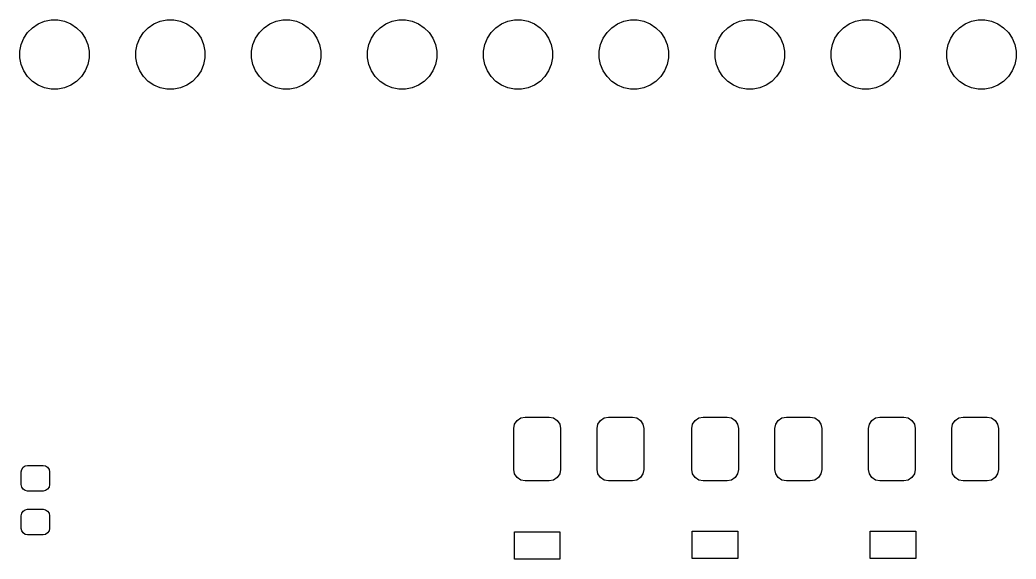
# Model space of a CAD drawing. Header units: inches. Extents: x 2.95 to 6.5, y -4.57 to -2.07.
# Drawn here: x 5.644 to 6.504, y -3.402 to -2.937 of the extents above; entities that cross this region are included whole.
import ezdxf

# ---------------------------------------------------------------- set-up
doc = ezdxf.new("R2010")
doc.units = ezdxf.units.IN
doc.header["$MEASUREMENT"] = 0
doc.layers.add('BLACK', color=7, linetype='CONTINUOUS')

msp = doc.modelspace()

# ---------------------------------------------------------------- linework, layer by layer
at = {"layer": 'BLACK', "linetype": 'CONTINUOUS'}
for p, q in [((5.65987, -2.94047), (5.66531, -2.93822)), ((5.66531, -2.93822), (5.67108, -2.93707)), ((5.67108, -2.93707), (5.67696, -2.93707)), ((5.67696, -2.93707), (5.68272, -2.93822)), ((5.68272, -2.93822), (5.68816, -2.94047)), ((5.75987, -2.94047), (5.76531, -2.93822)), ((5.76531, -2.93822), (5.77108, -2.93707)), ((5.77108, -2.93707), (5.77696, -2.93707)), ((5.77696, -2.93707), (5.78272, -2.93822)), ((5.78272, -2.93822), (5.78816, -2.94047)), ((5.85987, -2.94047), (5.86531, -2.93822)), ((5.86531, -2.93822), (5.87108, -2.93707)), ((5.87108, -2.93707), (5.87696, -2.93707)), ((5.87696, -2.93707), (5.88272, -2.93822)), ((5.88272, -2.93822), (5.88816, -2.94047)), ((5.95987, -2.94047), (5.96531, -2.93822)), ((5.96531, -2.93822), (5.97108, -2.93707)), ((5.97108, -2.93707), (5.97696, -2.93707)), ((5.97696, -2.93707), (5.98272, -2.93822)), ((5.98272, -2.93822), (5.98816, -2.94047)), ((6.05987, -2.94047), (6.06531, -2.93822)), ((6.06531, -2.93822), (6.07108, -2.93707)), ((6.07108, -2.93707), (6.07696, -2.93707)), ((6.07696, -2.93707), (6.08272, -2.93822)), ((6.08272, -2.93822), (6.08816, -2.94047)), ((6.15987, -2.94047), (6.16531, -2.93822)), ((6.16531, -2.93822), (6.17108, -2.93707)), ((6.17108, -2.93707), (6.17696, -2.93707)), ((6.17696, -2.93707), (6.18272, -2.93822)), ((6.18272, -2.93822), (6.18816, -2.94047)), ((6.25987, -2.94047), (6.26531, -2.93822)), ((6.26531, -2.93822), (6.27108, -2.93707)), ((6.27108, -2.93707), (6.27696, -2.93707)), ((6.27696, -2.93707), (6.28272, -2.93822)), ((6.28272, -2.93822), (6.28816, -2.94047)), ((6.35987, -2.94047), (6.36531, -2.93822)), ((6.36531, -2.93822), (6.37108, -2.93707)), ((6.37108, -2.93707), (6.37696, -2.93707)), ((6.37696, -2.93707), (6.38272, -2.93822)), ((6.38272, -2.93822), (6.38816, -2.94047)), ((6.45987, -2.94047), (6.46531, -2.93822)), ((6.46531, -2.93822), (6.47108, -2.93707)), ((6.47108, -2.93707), (6.47696, -2.93707)), ((6.47696, -2.93707), (6.48272, -2.93822)), ((6.48272, -2.93822), (6.48816, -2.94047)), ((5.64756, -2.95279), (5.65083, -2.9479)), ((5.65083, -2.9479), (5.65498, -2.94374)), ((5.65498, -2.94374), (5.65987, -2.94047)), ((5.68816, -2.94047), (5.69305, -2.94374)), ((5.69305, -2.94374), (5.69721, -2.9479)), ((5.69721, -2.9479), (5.70047, -2.95279)), ((5.74756, -2.95279), (5.75083, -2.9479)), ((5.75083, -2.9479), (5.75498, -2.94374)), ((5.75498, -2.94374), (5.75987, -2.94047)), ((5.78816, -2.94047), (5.79305, -2.94374)), ((5.79305, -2.94374), (5.79721, -2.9479)), ((5.79721, -2.9479), (5.80047, -2.95279)), ((5.84756, -2.95279), (5.85083, -2.9479)), ((5.85083, -2.9479), (5.85498, -2.94374)), ((5.85498, -2.94374), (5.85987, -2.94047)), ((5.88816, -2.94047), (5.89305, -2.94374)), ((5.89305, -2.94374), (5.89721, -2.9479)), ((5.89721, -2.9479), (5.90047, -2.95279)), ((5.94756, -2.95279), (5.95083, -2.9479)), ((5.95083, -2.9479), (5.95498, -2.94374)), ((5.95498, -2.94374), (5.95987, -2.94047)), ((5.98816, -2.94047), (5.99305, -2.94374)), ((5.99305, -2.94374), (5.99721, -2.9479)), ((5.99721, -2.9479), (6.00047, -2.95279)), ((6.04756, -2.95279), (6.05083, -2.9479)), ((6.05083, -2.9479), (6.05498, -2.94374)), ((6.05498, -2.94374), (6.05987, -2.94047)), ((6.08816, -2.94047), (6.09305, -2.94374)), ((6.09305, -2.94374), (6.09721, -2.9479)), ((6.09721, -2.9479), (6.10047, -2.95279)), ((6.14756, -2.95279), (6.15083, -2.9479)), ((6.15083, -2.9479), (6.15498, -2.94374)), ((6.15498, -2.94374), (6.15987, -2.94047)), ((6.18816, -2.94047), (6.19305, -2.94374)), ((6.19305, -2.94374), (6.19721, -2.9479)), ((6.19721, -2.9479), (6.20047, -2.95279)), ((6.24756, -2.95279), (6.25083, -2.9479)), ((6.25083, -2.9479), (6.25498, -2.94374)), ((6.25498, -2.94374), (6.25987, -2.94047)), ((6.28816, -2.94047), (6.29305, -2.94374)), ((6.29305, -2.94374), (6.29721, -2.9479)), ((6.29721, -2.9479), (6.30047, -2.95279)), ((6.34756, -2.95279), (6.35083, -2.9479)), ((6.35083, -2.9479), (6.35498, -2.94374)), ((6.35498, -2.94374), (6.35987, -2.94047)), ((6.38816, -2.94047), (6.39305, -2.94374)), ((6.39305, -2.94374), (6.39721, -2.9479)), ((6.39721, -2.9479), (6.40047, -2.95279)), ((6.44756, -2.95279), (6.45083, -2.9479)), ((6.45083, -2.9479), (6.45498, -2.94374)), ((6.45498, -2.94374), (6.45987, -2.94047)), ((6.48816, -2.94047), (6.49305, -2.94374)), ((6.49305, -2.94374), (6.49721, -2.9479)), ((6.49721, -2.9479), (6.50047, -2.95279)), ((5.64531, -2.95822), (5.64756, -2.95279)), ((5.70047, -2.95279), (5.70272, -2.95822)), ((5.74531, -2.95822), (5.74756, -2.95279)), ((5.80047, -2.95279), (5.80272, -2.95822)), ((5.84531, -2.95822), (5.84756, -2.95279)), ((5.90047, -2.95279), (5.90272, -2.95822)), ((5.94531, -2.95822), (5.94756, -2.95279)), ((6.00047, -2.95279), (6.00272, -2.95822)), ((6.04531, -2.95822), (6.04756, -2.95279)), ((6.10047, -2.95279), (6.10272, -2.95822)), ((6.14531, -2.95822), (6.14756, -2.95279)), ((6.20047, -2.95279), (6.20272, -2.95822)), ((6.24531, -2.95822), (6.24756, -2.95279)), ((6.30047, -2.95279), (6.30272, -2.95822)), ((6.34531, -2.95822), (6.34756, -2.95279)), ((6.40047, -2.95279), (6.40272, -2.95822)), ((6.44531, -2.95822), (6.44756, -2.95279)), ((6.50047, -2.95279), (6.50272, -2.95822)), ((5.64416, -2.96399), (5.64531, -2.95822)), ((5.64416, -2.96987), (5.64416, -2.96399)), ((5.70272, -2.95822), (5.70387, -2.96399)), ((5.70387, -2.96399), (5.70387, -2.96987)), ((5.74416, -2.96399), (5.74531, -2.95822)), ((5.74416, -2.96987), (5.74416, -2.96399)), ((5.80272, -2.95822), (5.80387, -2.96399)), ((5.80387, -2.96399), (5.80387, -2.96987)), ((5.84416, -2.96399), (5.84531, -2.95822)), ((5.84416, -2.96987), (5.84416, -2.96399)), ((5.90272, -2.95822), (5.90387, -2.96399)), ((5.90387, -2.96399), (5.90387, -2.96987)), ((5.94416, -2.96399), (5.94531, -2.95822)), ((5.94416, -2.96987), (5.94416, -2.96399)), ((6.00272, -2.95822), (6.00387, -2.96399)), ((6.00387, -2.96399), (6.00387, -2.96987)), ((6.04416, -2.96399), (6.04531, -2.95822)), ((6.04416, -2.96987), (6.04416, -2.96399)), ((6.10272, -2.95822), (6.10387, -2.96399)), ((6.10387, -2.96399), (6.10387, -2.96987)), ((6.14416, -2.96399), (6.14531, -2.95822)), ((6.14416, -2.96987), (6.14416, -2.96399)), ((6.20272, -2.95822), (6.20387, -2.96399)), ((6.20387, -2.96399), (6.20387, -2.96987)), ((6.24416, -2.96399), (6.24531, -2.95822)), ((6.24416, -2.96987), (6.24416, -2.96399)), ((6.30272, -2.95822), (6.30387, -2.96399)), ((6.30387, -2.96399), (6.30387, -2.96987)), ((6.34416, -2.96399), (6.34531, -2.95822)), ((6.34416, -2.96987), (6.34416, -2.96399)), ((6.40272, -2.95822), (6.40387, -2.96399)), ((6.40387, -2.96399), (6.40387, -2.96987)), ((6.44416, -2.96399), (6.44531, -2.95822)), ((6.44416, -2.96987), (6.44416, -2.96399)), ((6.50272, -2.95822), (6.50387, -2.96399)), ((6.50387, -2.96399), (6.50387, -2.96987)), ((5.64531, -2.97564), (5.64416, -2.96987)), ((5.70387, -2.96987), (5.70272, -2.97564)), ((5.74531, -2.97564), (5.74416, -2.96987)), ((5.80387, -2.96987), (5.80272, -2.97564)), ((5.84531, -2.97564), (5.84416, -2.96987)), ((5.90387, -2.96987), (5.90272, -2.97564)), ((5.94531, -2.97564), (5.94416, -2.96987)), ((6.00387, -2.96987), (6.00272, -2.97564)), ((6.04531, -2.97564), (6.04416, -2.96987)), ((6.10387, -2.96987), (6.10272, -2.97564)), ((6.14531, -2.97564), (6.14416, -2.96987)), ((6.20387, -2.96987), (6.20272, -2.97564)), ((6.24531, -2.97564), (6.24416, -2.96987)), ((6.30387, -2.96987), (6.30272, -2.97564)), ((6.34531, -2.97564), (6.34416, -2.96987)), ((6.40387, -2.96987), (6.40272, -2.97564)), ((6.44531, -2.97564), (6.44416, -2.96987)), ((6.50387, -2.96987), (6.50272, -2.97564)), ((5.64756, -2.98107), (5.64531, -2.97564)), ((5.65083, -2.98596), (5.64756, -2.98107)), ((5.70047, -2.98107), (5.69721, -2.98596)), ((5.70272, -2.97564), (5.70047, -2.98107)), ((5.74756, -2.98107), (5.74531, -2.97564)), ((5.75083, -2.98596), (5.74756, -2.98107)), ((5.80047, -2.98107), (5.79721, -2.98596)), ((5.80272, -2.97564), (5.80047, -2.98107)), ((5.84756, -2.98107), (5.84531, -2.97564)), ((5.85083, -2.98596), (5.84756, -2.98107)), ((5.90047, -2.98107), (5.89721, -2.98596)), ((5.90272, -2.97564), (5.90047, -2.98107)), ((5.94756, -2.98107), (5.94531, -2.97564)), ((5.95083, -2.98596), (5.94756, -2.98107)), ((6.00047, -2.98107), (5.99721, -2.98596)), ((6.00272, -2.97564), (6.00047, -2.98107)), ((6.04756, -2.98107), (6.04531, -2.97564)), ((6.05083, -2.98596), (6.04756, -2.98107)), ((6.10047, -2.98107), (6.09721, -2.98596)), ((6.10272, -2.97564), (6.10047, -2.98107)), ((6.14756, -2.98107), (6.14531, -2.97564)), ((6.15083, -2.98596), (6.14756, -2.98107)), ((6.20047, -2.98107), (6.19721, -2.98596)), ((6.20272, -2.97564), (6.20047, -2.98107)), ((6.24756, -2.98107), (6.24531, -2.97564)), ((6.25083, -2.98596), (6.24756, -2.98107)), ((6.30047, -2.98107), (6.29721, -2.98596)), ((6.30272, -2.97564), (6.30047, -2.98107)), ((6.34756, -2.98107), (6.34531, -2.97564)), ((6.35083, -2.98596), (6.34756, -2.98107)), ((6.40047, -2.98107), (6.39721, -2.98596)), ((6.40272, -2.97564), (6.40047, -2.98107)), ((6.44756, -2.98107), (6.44531, -2.97564)), ((6.45083, -2.98596), (6.44756, -2.98107)), ((6.50047, -2.98107), (6.49721, -2.98596)), ((6.50272, -2.97564), (6.50047, -2.98107)), ((5.65498, -2.99012), (5.65083, -2.98596)), ((5.65987, -2.99339), (5.65498, -2.99012)), ((5.69305, -2.99012), (5.68816, -2.99339)), ((5.69721, -2.98596), (5.69305, -2.99012)), ((5.75498, -2.99012), (5.75083, -2.98596)), ((5.75987, -2.99339), (5.75498, -2.99012)), ((5.79305, -2.99012), (5.78816, -2.99339)), ((5.79721, -2.98596), (5.79305, -2.99012)), ((5.85498, -2.99012), (5.85083, -2.98596)), ((5.85987, -2.99339), (5.85498, -2.99012)), ((5.89305, -2.99012), (5.88816, -2.99339)), ((5.89721, -2.98596), (5.89305, -2.99012)), ((5.95498, -2.99012), (5.95083, -2.98596)), ((5.95987, -2.99339), (5.95498, -2.99012)), ((5.99305, -2.99012), (5.98816, -2.99339)), ((5.99721, -2.98596), (5.99305, -2.99012)), ((6.05498, -2.99012), (6.05083, -2.98596)), ((6.05987, -2.99339), (6.05498, -2.99012)), ((6.09305, -2.99012), (6.08816, -2.99339)), ((6.09721, -2.98596), (6.09305, -2.99012)), ((6.15498, -2.99012), (6.15083, -2.98596)), ((6.15987, -2.99339), (6.15498, -2.99012)), ((6.19305, -2.99012), (6.18816, -2.99339)), ((6.19721, -2.98596), (6.19305, -2.99012)), ((6.25498, -2.99012), (6.25083, -2.98596)), ((6.25987, -2.99339), (6.25498, -2.99012)), ((6.29305, -2.99012), (6.28816, -2.99339)), ((6.29721, -2.98596), (6.29305, -2.99012)), ((6.35498, -2.99012), (6.35083, -2.98596)), ((6.35987, -2.99339), (6.35498, -2.99012)), ((6.39305, -2.99012), (6.38816, -2.99339)), ((6.39721, -2.98596), (6.39305, -2.99012)), ((6.45498, -2.99012), (6.45083, -2.98596)), ((6.45987, -2.99339), (6.45498, -2.99012)), ((6.49305, -2.99012), (6.48816, -2.99339)), ((6.49721, -2.98596), (6.49305, -2.99012)), ((5.66531, -2.99564), (5.65987, -2.99339)), ((5.67108, -2.99678), (5.66531, -2.99564)), ((5.67696, -2.99678), (5.67108, -2.99678)), ((5.68272, -2.99564), (5.67696, -2.99678)), ((5.68816, -2.99339), (5.68272, -2.99564)), ((5.76531, -2.99564), (5.75987, -2.99339)), ((5.77108, -2.99678), (5.76531, -2.99564)), ((5.77696, -2.99678), (5.77108, -2.99678)), ((5.78272, -2.99564), (5.77696, -2.99678)), ((5.78816, -2.99339), (5.78272, -2.99564)), ((5.86531, -2.99564), (5.85987, -2.99339)), ((5.87108, -2.99678), (5.86531, -2.99564)), ((5.87696, -2.99678), (5.87108, -2.99678)), ((5.88272, -2.99564), (5.87696, -2.99678)), ((5.88816, -2.99339), (5.88272, -2.99564)), ((5.96531, -2.99564), (5.95987, -2.99339)), ((5.97108, -2.99678), (5.96531, -2.99564)), ((5.97696, -2.99678), (5.97108, -2.99678)), ((5.98272, -2.99564), (5.97696, -2.99678)), ((5.98816, -2.99339), (5.98272, -2.99564)), ((6.06531, -2.99564), (6.05987, -2.99339)), ((6.07108, -2.99678), (6.06531, -2.99564)), ((6.07696, -2.99678), (6.07108, -2.99678)), ((6.08272, -2.99564), (6.07696, -2.99678)), ((6.08816, -2.99339), (6.08272, -2.99564)), ((6.16531, -2.99564), (6.15987, -2.99339)), ((6.17108, -2.99678), (6.16531, -2.99564)), ((6.17696, -2.99678), (6.17108, -2.99678)), ((6.18272, -2.99564), (6.17696, -2.99678)), ((6.18816, -2.99339), (6.18272, -2.99564)), ((6.26531, -2.99564), (6.25987, -2.99339)), ((6.27108, -2.99678), (6.26531, -2.99564)), ((6.27696, -2.99678), (6.27108, -2.99678)), ((6.28272, -2.99564), (6.27696, -2.99678)), ((6.28816, -2.99339), (6.28272, -2.99564)), ((6.36531, -2.99564), (6.35987, -2.99339)), ((6.37108, -2.99678), (6.36531, -2.99564)), ((6.37696, -2.99678), (6.37108, -2.99678)), ((6.38272, -2.99564), (6.37696, -2.99678)), ((6.38816, -2.99339), (6.38272, -2.99564)), ((6.46531, -2.99564), (6.45987, -2.99339)), ((6.47108, -2.99678), (6.46531, -2.99564)), ((6.47696, -2.99678), (6.47108, -2.99678)), ((6.48272, -2.99564), (6.47696, -2.99678)), ((6.48816, -2.99339), (6.48272, -2.99564)), ((6.07112, -3.2856), (6.07326, -3.28241)), ((6.07326, -3.28241), (6.07645, -3.28028)), ((6.07645, -3.28028), (6.08022, -3.27953)), ((6.08022, -3.27953), (6.10089, -3.27953)), ((6.10089, -3.27953), (6.10465, -3.28028)), ((6.10465, -3.28028), (6.10785, -3.28241)), ((6.10785, -3.28241), (6.10998, -3.2856)), ((6.14297, -3.2856), (6.14511, -3.28241)), ((6.14511, -3.28241), (6.1483, -3.28028)), ((6.1483, -3.28028), (6.15207, -3.27953)), ((6.15207, -3.27953), (6.17274, -3.27953)), ((6.17274, -3.27953), (6.1765, -3.28028)), ((6.1765, -3.28028), (6.1797, -3.28241)), ((6.1797, -3.28241), (6.18183, -3.2856)), ((6.22467, -3.2856), (6.2268, -3.28241)), ((6.2268, -3.28241), (6.22999, -3.28028)), ((6.22999, -3.28028), (6.23376, -3.27953)), ((6.23376, -3.27953), (6.25443, -3.27953)), ((6.25443, -3.27953), (6.2582, -3.28028)), ((6.2582, -3.28028), (6.26139, -3.28241)), ((6.26139, -3.28241), (6.26352, -3.2856)), ((6.29652, -3.2856), (6.29865, -3.28241)), ((6.29865, -3.28241), (6.30184, -3.28028)), ((6.30184, -3.28028), (6.30561, -3.27953)), ((6.30561, -3.27953), (6.32628, -3.27953)), ((6.32628, -3.27953), (6.33005, -3.28028)), ((6.33005, -3.28028), (6.33324, -3.28241)), ((6.33324, -3.28241), (6.33537, -3.2856)), ((6.37723, -3.2856), (6.37936, -3.28241)), ((6.37936, -3.28241), (6.38255, -3.28028)), ((6.38255, -3.28028), (6.38632, -3.27953)), ((6.38632, -3.27953), (6.40699, -3.27953)), ((6.40699, -3.27953), (6.41075, -3.28028)), ((6.41075, -3.28028), (6.41395, -3.28241)), ((6.41395, -3.28241), (6.41608, -3.2856)), ((6.44908, -3.2856), (6.45121, -3.28241)), ((6.45121, -3.28241), (6.4544, -3.28028)), ((6.4544, -3.28028), (6.45817, -3.27953)), ((6.45817, -3.27953), (6.47884, -3.27953)), ((6.47884, -3.27953), (6.48261, -3.28028)), ((6.48261, -3.28028), (6.4858, -3.28241)), ((6.4858, -3.28241), (6.48793, -3.2856)), ((6.07037, -3.28937), (6.07112, -3.2856)), ((6.07037, -3.3248), (6.07037, -3.28937)), ((6.10998, -3.2856), (6.11073, -3.28937)), ((6.11073, -3.28937), (6.11073, -3.3248)), ((6.14222, -3.28937), (6.14297, -3.2856)), ((6.14222, -3.3248), (6.14222, -3.28937)), ((6.18183, -3.2856), (6.18258, -3.28937)), ((6.18258, -3.28937), (6.18258, -3.3248)), ((6.22392, -3.28937), (6.22467, -3.2856)), ((6.22392, -3.3248), (6.22392, -3.28937)), ((6.26352, -3.2856), (6.26427, -3.28937)), ((6.26427, -3.28937), (6.26427, -3.3248)), ((6.29577, -3.28937), (6.29652, -3.2856)), ((6.29577, -3.3248), (6.29577, -3.28937)), ((6.33537, -3.2856), (6.33612, -3.28937)), ((6.33612, -3.28937), (6.33612, -3.3248)), ((6.37648, -3.28937), (6.37723, -3.2856)), ((6.37648, -3.3248), (6.37648, -3.28937)), ((6.41608, -3.2856), (6.41683, -3.28937)), ((6.41683, -3.28937), (6.41683, -3.3248)), ((6.44833, -3.28937), (6.44908, -3.2856)), ((6.44833, -3.3248), (6.44833, -3.28937)), ((6.48793, -3.2856), (6.48868, -3.28937)), ((6.48868, -3.28937), (6.48868, -3.3248)), ((5.64528, -3.32677), (5.6457, -3.32466)), ((5.64528, -3.3378), (5.64528, -3.32677)), ((5.6457, -3.32466), (5.64689, -3.32287)), ((5.64689, -3.32287), (5.64868, -3.32168)), ((5.64868, -3.32168), (5.65079, -3.32126)), ((5.65079, -3.32126), (5.66417, -3.32126)), ((5.66417, -3.32126), (5.66628, -3.32168)), ((5.66628, -3.32168), (5.66807, -3.32287)), ((5.66807, -3.32287), (5.66927, -3.32466)), ((5.66927, -3.32466), (5.66969, -3.32677)), ((5.66969, -3.32677), (5.66969, -3.3378)), ((6.07112, -3.32857), (6.07037, -3.3248)), ((6.11073, -3.3248), (6.10998, -3.32857)), ((6.14297, -3.32857), (6.14222, -3.3248)), ((6.18258, -3.3248), (6.18183, -3.32857)), ((6.22467, -3.32857), (6.22392, -3.3248)), ((6.26427, -3.3248), (6.26352, -3.32857)), ((6.29652, -3.32857), (6.29577, -3.3248)), ((6.33612, -3.3248), (6.33537, -3.32857)), ((6.37723, -3.32857), (6.37648, -3.3248)), ((6.41683, -3.3248), (6.41608, -3.32857)), ((6.44908, -3.32857), (6.44833, -3.3248)), ((6.48868, -3.3248), (6.48793, -3.32857)), ((6.07326, -3.33176), (6.07112, -3.32857)), ((6.07645, -3.3339), (6.07326, -3.33176)), ((6.08022, -3.33465), (6.07645, -3.3339)), ((6.10089, -3.33465), (6.08022, -3.33465)), ((6.10465, -3.3339), (6.10089, -3.33465)), ((6.10785, -3.33176), (6.10465, -3.3339)), ((6.10998, -3.32857), (6.10785, -3.33176)), ((6.14511, -3.33176), (6.14297, -3.32857)), ((6.1483, -3.3339), (6.14511, -3.33176)), ((6.15207, -3.33465), (6.1483, -3.3339)), ((6.17274, -3.33465), (6.15207, -3.33465)), ((6.1765, -3.3339), (6.17274, -3.33465)), ((6.1797, -3.33176), (6.1765, -3.3339)), ((6.18183, -3.32857), (6.1797, -3.33176)), ((6.2268, -3.33176), (6.22467, -3.32857)), ((6.22999, -3.3339), (6.2268, -3.33176)), ((6.23376, -3.33465), (6.22999, -3.3339)), ((6.25443, -3.33465), (6.23376, -3.33465)), ((6.2582, -3.3339), (6.25443, -3.33465)), ((6.26139, -3.33176), (6.2582, -3.3339)), ((6.26352, -3.32857), (6.26139, -3.33176)), ((6.29865, -3.33176), (6.29652, -3.32857)), ((6.30184, -3.3339), (6.29865, -3.33176)), ((6.30561, -3.33465), (6.30184, -3.3339)), ((6.32628, -3.33465), (6.30561, -3.33465)), ((6.33005, -3.3339), (6.32628, -3.33465)), ((6.33324, -3.33176), (6.33005, -3.3339)), ((6.33537, -3.32857), (6.33324, -3.33176)), ((6.37936, -3.33176), (6.37723, -3.32857)), ((6.38255, -3.3339), (6.37936, -3.33176)), ((6.38632, -3.33465), (6.38255, -3.3339)), ((6.40699, -3.33465), (6.38632, -3.33465)), ((6.41075, -3.3339), (6.40699, -3.33465)), ((6.41395, -3.33176), (6.41075, -3.3339)), ((6.41608, -3.32857), (6.41395, -3.33176)), ((6.45121, -3.33176), (6.44908, -3.32857)), ((6.4544, -3.3339), (6.45121, -3.33176)), ((6.45817, -3.33465), (6.4544, -3.3339)), ((6.47884, -3.33465), (6.45817, -3.33465)), ((6.48261, -3.3339), (6.47884, -3.33465)), ((6.4858, -3.33176), (6.48261, -3.3339)), ((6.48793, -3.32857), (6.4858, -3.33176)), ((5.6457, -3.3399), (5.64528, -3.3378)), ((5.64689, -3.34169), (5.6457, -3.3399)), ((5.64868, -3.34289), (5.64689, -3.34169)), ((5.65079, -3.34331), (5.64868, -3.34289)), ((5.66417, -3.34331), (5.65079, -3.34331)), ((5.66628, -3.34289), (5.66417, -3.34331)), ((5.66807, -3.34169), (5.66628, -3.34289)), ((5.66927, -3.3399), (5.66807, -3.34169)), ((5.66969, -3.3378), (5.66927, -3.3399)), ((5.6457, -3.36246), (5.64689, -3.36067)), ((5.64689, -3.36067), (5.64868, -3.35947)), ((5.64868, -3.35947), (5.65079, -3.35906)), ((5.65079, -3.35906), (5.66417, -3.35906)), ((5.66417, -3.35906), (5.66628, -3.35947)), ((5.66628, -3.35947), (5.66807, -3.36067)), ((5.66807, -3.36067), (5.66927, -3.36246)), ((5.64528, -3.36457), (5.6457, -3.36246)), ((5.64528, -3.37559), (5.64528, -3.36457)), ((5.66927, -3.36246), (5.66969, -3.36457)), ((5.66969, -3.36457), (5.66969, -3.37559)), ((5.6457, -3.3777), (5.64528, -3.37559)), ((5.64689, -3.37949), (5.6457, -3.3777)), ((5.66927, -3.3777), (5.66807, -3.37949)), ((5.66969, -3.37559), (5.66927, -3.3777)), ((6.07087, -3.40197), (6.07087, -3.37835)), ((6.07087, -3.37835), (6.11024, -3.37835)), ((6.11024, -3.37835), (6.11024, -3.40197)), ((6.22441, -3.40157), (6.22441, -3.37795)), ((6.22441, -3.37795), (6.26378, -3.37795)), ((6.26378, -3.37795), (6.26378, -3.40157)), ((6.37795, -3.40157), (6.37795, -3.37795)), ((6.37795, -3.37795), (6.41732, -3.37795)), ((6.41732, -3.37795), (6.41732, -3.40157)), ((5.64868, -3.38068), (5.64689, -3.37949)), ((5.65079, -3.3811), (5.64868, -3.38068)), ((5.66417, -3.3811), (5.65079, -3.3811)), ((5.66628, -3.38068), (5.66417, -3.3811)), ((5.66807, -3.37949), (5.66628, -3.38068)), ((6.11024, -3.40197), (6.07087, -3.40197)), ((6.26378, -3.40157), (6.22441, -3.40157)), ((6.41732, -3.40157), (6.37795, -3.40157))]:
    msp.add_line(p, q, dxfattribs=at)

doc.saveas('drawing.dxf')
